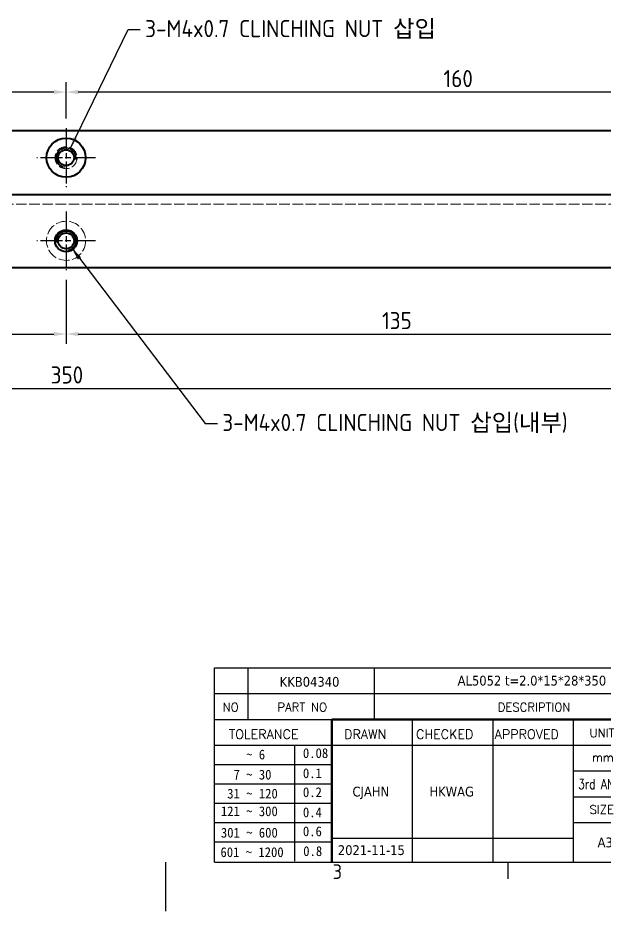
# Model space of a CAD drawing. Header units: millimetres. Extents: x 0 to 420, y 0 to 297.
# Drawn here: x 179.8 to 299.9, y 0 to 182.6 of the extents above; entities that cross this region are included whole.
import ezdxf
from ezdxf.enums import TextEntityAlignment as Align

# ---------------------------------------------------------------- set-up
doc = ezdxf.new("R2010")
doc.units = ezdxf.units.MM
doc.linetypes.add('CHAIN', pattern=[0.35429999999999995, 0.2362, -0.0295, 0.0591, -0.0295])
doc.linetypes.add('DASHED', pattern=[0.2067, 0.1654, -0.0413])
doc.layers.get('0').update_dxf_attribs({"color": 3, "lineweight": 25})
for name, color, linetype, lineweight in [('가려진 것(ISO)', 2, 'DASHED', 18), ('가시적인 것(ISO)', 3, 'Continuous', 40), ('가시적인 좁은 것(ISO)', 3, 'Continuous', 35), ('경계(ISO)', 7, 'Continuous', 25), ('기호(ISO)', 5, 'Continuous', 25), ('제목(ISO)', 5, 'Continuous', 50), ('중심 표식(ISO)', 1, 'Continuous', 25), ('치수(ISO)', 2, 'Continuous', 25), ('해치(ISO)', 7, 'Continuous', 18)]:
    doc.layers.add(name, color=color, linetype=linetype, lineweight=lineweight)
doc.styles.add('HAN_291', font='')
doc.styles.add('HAN_370', font='', dxfattribs={"width": 2})
doc.styles.add('RC_284', font='ROMANC.shx')
doc.styles.add('RC_287', font='ROMANC.shx')
doc.styles.add('RC_292', font='ROMANC.shx')
doc.styles.add('ROMANT_294', font='romant.shx')
doc.styles.add('문자 텍스트_PSTEK_POSCO', font='isocp.shx')
doc.styles.add('치수 텍스트_PSTEK_POSCO', font='isocp.shx')
doc.styles.add('텍스트 스타일198', font='tahoma.ttf')
doc.styles.add('텍스트 스타일333', font='ROMANC.shx', dxfattribs={"width": 0.800000011920929})
doc.styles.get('HAN_291').set_extended_font_data('GulimChe')
doc.styles.get('HAN_370').set_extended_font_data('GulimChe')
doc.dimstyles.new('치수_PSTEK_POSCO', dxfattribs={"dimtxt": 3.5, "dimasz": 2.5, "dimexe": 2, "dimexo": 2.5, "dimgap": 1, "dimtad": 1, "dimrnd": 1e-08, "dimdsep": 46, "dimtxsty": '치수 텍스트_PSTEK_POSCO', "dimcen": 0.09, "dimdle": 10, "dimclrd": 7, "dimclre": 7, "dimclrt": 2, "dimadec": 1, "dimazin": 2, "dimtfac": 1, "dimtmove": 0, "dimatfit": 3, "dimfxl": 0, "dimtolj": 1, "dimlwd": -1, "dimlwe": -1, "dimarcsym": 0})
doc.dimstyles.new('치수_PSTEK_POSCO$7', dxfattribs={"dimtxt": 3.5, "dimasz": 2.5, "dimexe": 2, "dimexo": 2.5, "dimgap": 1, "dimtad": 1, "dimrnd": 1e-08, "dimdsep": 46, "dimtxsty": '치수 텍스트_PSTEK_POSCO', "dimcen": 0.09, "dimdle": 10, "dimclrd": 7, "dimclre": 7, "dimclrt": 2, "dimadec": 1, "dimazin": 2, "dimtfac": 1, "dimtmove": 0, "dimatfit": 3, "dimfxl": 0, "dimtolj": 1, "dimlwd": -1, "dimlwe": -1, "dimarcsym": 0})

# ---------------------------------------------------------------- blocks, each defined once
blk = doc.blocks.new('경계 Default Border')
at = {"layer": '경계(ISO)'}
blk.add_line((280, 10), (280, 6.599999666213989), dxfattribs=at)
at = {"layer": '경계(ISO)', "flags": 128}
blk.add_lwpolyline([(210, 0), (210, 10)], dxfattribs=at)
at = {"layer": '경계(ISO)', "color": 2, "insert": (244.1685395229535, 6.57139439638704), "char_height": 3.00000011920929, "attachment_point": 7, "style": '문자 텍스트_PSTEK_POSCO'}
blk.add_mtext('3', dxfattribs=at)
blk = doc.blocks.new('제목 블록 PSTEK')
for color, points in [(252, [(317.2195697678507, 17.0593801673321), (322.0326348870767, 21.62682475217465), (322.2781991042243, 21.94392121864296), (317.0471853425802, 16.97985676345368), (318.7512090904202, 16.1899260703855), (316.0018030350395, 12.71868385740789), (316.3356552234328, 13.00206718743325), (318.9235935156908, 16.2694494742633)]), (5, [(321.6183518841322, 17.4193704504104), (319.5281351041078, 18.24969419629727), (322.4505835294948, 22.02344462252142), (317.2195697678507, 17.0593801673321), (318.9235935156908, 16.2694494742633), (316.1741874603099, 12.79820726128571)]), (1, [(324.4839107253602, 19.60711530335299), (325.2419748254881, 19.60711530335299), (325.2419748254881, 20.25857663940324), (321.2266040451076, 20.25857663940324), (321.2266040451076, 19.60711530335299), (321.9846681452406, 19.60711530335299), (321.9846681452406, 15.3430047401139), (324.4839107253602, 15.3430047401139)]), (252, [(324.6615819988275, 19.45905590879572), (325.4196460989604, 19.45905590879572), (325.4196460989604, 20.11051724484596), (325.2419748254881, 20.11051724484596), (325.2419748254881, 19.60711530335299), (324.4839107253602, 19.60711530335299), (324.4839107253602, 15.3430047401139), (322.1623394187076, 15.3430047401139), (322.1623394187076, 15.19494534555726), (324.6615819988275, 15.19494534555726)]), (1, [(329.2277337269622, 20.25857663940324), (325.65654113025, 20.25857663940324), (325.65654113025, 15.3430047401139), (329.3580259941756, 15.3430047401139), (329.3580259941756, 15.9944660761648), (328.1137701654877, 15.9944660761648), (328.1137701654877, 17.56360607323003), (329.2277337269622, 17.56360607323003), (329.2277337269622, 18.25543873810179), (328.1137701654877, 18.25543873810179), (328.1137701654877, 19.60711530335299), (329.2277337269622, 19.60711530335299)]), (252, [(328.2914414389548, 19.45905590879572), (329.4054050004294, 19.45905590879572), (329.4054050004294, 20.11051724484596), (329.2277337269622, 20.11051724484596), (329.2277337269622, 19.60711530335299), (328.1137701654877, 19.60711530335299), (328.1137701654877, 18.25543873810179), (328.2914414389548, 18.25543873810179)]), (1, [(332.3312149849806, 20.25857663940324), (329.8592894925411, 20.25857663940324), (329.8592894925411, 15.3430047401139), (332.3312149849806, 15.3430047401139), (332.3312149849806, 17.4318630164523), (333.0701931098801, 15.3430047401139), (335.4855464857051, 15.3430047401139), (334.2514536401189, 19.30614745124769), (335.4379594596742, 20.25857663940324), (334.3071782107978, 20.25857663940324), (332.3312149849806, 18.99741471888304)]), (252, [(332.5088862584528, 20.1105172448466), (332.3312149849806, 20.1105172448466), (332.3312149849806, 18.99741471888368), (332.5088862584528, 19.11081371413894)]), (252, [(335.6156307331414, 20.11051724484596), (335.2535118015555, 20.11051724484596), (334.2514536401189, 19.30614745124769), (335.4855464857051, 15.3430047401139), (333.1954852176545, 15.3430047401139), (333.2478643833523, 15.19494534555726), (335.6632177591723, 15.19494534555726), (334.4291249135862, 19.15808805669106)]), (252, [(321.9846681452406, 19.60711530335299), (321.4042753185749, 19.60711530335299), (321.4042753185749, 19.45905590879572), (321.9846681452406, 19.45905590879572)]), (252, [(328.2914414389548, 17.41554667867274), (329.4054050004294, 17.41554667867274), (329.4054050004294, 18.10737934354514), (329.2277337269622, 18.10737934354514), (329.2277337269622, 17.56360607323003), (328.1137701654877, 17.56360607323003), (328.1137701654877, 15.9944660761648), (328.2914414389548, 15.9944660761648)]), (252, [(332.5088862584528, 16.92964231796647), (332.3312149849806, 17.43186301645164), (332.3312149849806, 15.3430047401139), (330.0369607660135, 15.3430047401139), (330.0369607660135, 15.19494534555726), (332.5088862584528, 15.19494534555726)]), (252, [(329.5356972676428, 15.8464066816075), (329.3580259941756, 15.8464066816075), (329.3580259941756, 15.3430047401139), (325.8342124037171, 15.3430047401139), (325.8342124037171, 15.19494534555726), (329.5356972676428, 15.19494534555726)])]:
    blk.add_hatch(color=color).paths.add_polyline_path(points)
h = blk.add_hatch(color=1)
edge = h.paths.add_edge_path(flags=0)
edge.add_line((314.2242174273352, 19.60711530335299), (314.2242174273352, 17.00126995915134))
edge.add_line((314.2242174273352, 17.00126995915134), (314.3485873187598, 17.00126995915134))
edge.add_arc((314.3485873187598, 17.6527312952023), 0.6514613360509371, 270, 360)
edge.add_line((315.0000486548106, 17.6527312952023), (315.0000486548106, 18.95565396730211))
edge.add_arc((314.3485873187598, 18.95565396730212), 0.6514613360508712, 0, 90)
edge.add_line((314.3485873187598, 19.60711530335299), (314.2242174273352, 19.60711530335299))
edge = h.paths.add_edge_path()
edge.add_arc((314.9847713324306, 18.28938669179658), 1.969189947606664, 269.9999999999959, 450)
edge.add_line((314.9847713324306, 20.25857663940318), (311.7664314776902, 20.25857663940324))
edge.add_line((311.7664314776902, 20.25857663940324), (311.7664314776902, 15.3430047401139))
edge.add_line((311.7664314776902, 15.3430047401139), (314.2242174273352, 15.3430047401139))
edge.add_line((314.2242174273352, 15.3430047401139), (314.2242174273352, 16.32019674418991))
edge.add_line((314.2242174273352, 16.32019674418991), (314.9847713324307, 16.32019674418991))
h = blk.add_hatch(color=252)
edge = h.paths.add_edge_path()
edge.add_arc((314.9847713324309, 18.28938669179657), 1.969189947606666, 270, 406.8278729790604)
edge.add_arc((315.1624426058984, 18.1413272972396), 1.969189947606962, -90, 53.560984836317004, ccw=False)
edge.add_line((315.1624426058984, 16.17213734963263), (314.4018887008024, 16.17213734963263))
edge.add_line((314.4018887008024, 16.17213734963263), (314.4018887008024, 15.19494534555726))
edge.add_line((314.4018887008024, 15.19494534555726), (311.9441027511573, 15.19494534555726))
edge.add_line((311.9441027511573, 15.19494534555726), (311.9441027511573, 15.3430047401139))
edge.add_line((311.9441027511573, 15.3430047401139), (314.2242174273352, 15.3430047401139))
edge.add_line((314.2242174273352, 15.3430047401139), (314.2242174273352, 16.32019674418991))
edge.add_line((314.2242174273352, 16.32019674418991), (314.9847713324309, 16.32019674418991))
h = blk.add_hatch(color=252)
edge = h.paths.add_edge_path()
edge.add_line((314.4018887008024, 19.45905590879572), (314.5262585922315, 19.45905590879572))
edge.add_arc((314.5262585922314, 18.80759457274939), 0.6514613360463194, 60.4189348879147, 90.00000000000318, ccw=False)
edge.add_arc((314.3485873187602, 18.95565396730057), 0.6514613360524251, 39.96992292766206, 90.00000000009999)
edge.add_line((314.3485873187591, 19.60711530335307), (314.2242174273352, 19.60711530335298))
edge.add_line((314.2242174273352, 19.60711530335299), (314.2242174273352, 17.00126995915134))
edge.add_line((314.2242174273352, 17.00126995915134), (314.3485873187591, 17.00126995915134))
edge.add_arc((314.3485873187568, 17.652731295233), 0.6514613360816299, 270.0000000002, 274.6930825552478)
edge.add_line((314.4018887008024, 17.0034541317032), (314.4018887008024, 19.45905590879572))
at = {"layer": '해치(ISO)'}
h = blk.add_hatch(color=140, dxfattribs=at)
edge = h.paths.add_edge_path()
edge.add_ellipse((330.3660919371412, 20.15576403068321), major_axis=(9.100907360794343, 0), ratio=0.4069904968023172, start_angle=301.3098473703837, end_angle=507.7436900681698)
edge.add_ellipse((331.5340919371412, 20.4634168429492), major_axis=(-9.82350664112931, 0), ratio=0.3942600559756514, start_angle=111.51207141178469, end_angle=334.47025347086895, ccw=False)
edge.add_line((335.1363447531188, 16.8601935978785), (335.0955236905705, 16.99119398620872))
at = {"color": 180}
for p, q in [((182.475792979055, 11.79100474011392), (182.4757929790549, 51.56524660363496)), ((182.4757929790549, 51.56524660363496), (372.4757929537551, 51.56524660363496)), ((189.2651435055721, 51.56524660363496), (189.2651435055722, 41.00524660363494)), ((215.2152739891528, 41.00524660363494), (215.2152739891528, 51.56524660363496)), ((280.8758854511282, 51.56524660363496), (280.8758854511282, 41.00524660363494)), ((310.0881549537552, 51.56524660363496), (310.0881549537553, 41.00524660363494)), ((316.9044520275131, 51.56524660363496), (316.9044520275127, 41.00524660363494)), ((338.4566026226726, 51.56524660363496), (338.4566026226727, 41.00524660363494)), ((372.4757929537551, 51.56524660363496), (372.4757929537551, 11.79100474011389)), ((182.475792979055, 46.2852466036349), (372.4757929537551, 46.28524660363492)), ((182.475792979055, 41.00524660363493), (206.451475290024, 41.00524660363493)), ((222.9401812389276, 11.79100474011392), (222.9401812389276, 41.00524660363494)), ((239.4288871878316, 11.79100474011392), (239.4288871878316, 41.00524660363494)), ((255.9175931367356, 11.79100474011392), (255.9175931367356, 41.00524660363494)), ((268.6918866058747, 41.00524660363494), (268.6918866058747, 30.44524660363498)), ((280.8758854511282, 41.00524660363494), (280.8758854511282, 25.16524660363502)), ((310.088154953755, 41.00524660363494), (310.088154953755, 11.79100474011392)), ((182.475792979055, 35.72524660363497), (206.451475290024, 35.72524660363497)), ((198.8621818849491, 12.02524660363491), (198.8621818849491, 35.72524660363497)), ((206.451475290024, 35.72524660363497), (372.4757929537551, 35.72524660363497)), ((182.475792979055, 31.77524660363492), (206.451475290024, 31.77524660363492)), ((255.917593136736, 30.44524660363498), (372.4757929537552, 30.44524660363501)), ((182.475792979055, 27.82524660363487), (206.451475290024, 27.82524660363487)), ((182.475792979055, 23.87524660363505), (206.451475290024, 23.87524660363505)), ((255.9175931367359, 25.16524660363502), (372.4757929537552, 25.165246603635)), ((268.6918866058744, 25.16524660363502), (268.6918866058744, 11.79100474011392)), ((182.475792979055, 19.92524660363478), (206.451475290024, 19.92524660363478)), ((255.9175931367359, 19.88524660363481), (310.0881549537553, 19.88524660363481)), ((206.451475290024, 16.74100474011396), (255.9175931367359, 16.74100474011396)), ((182.475792979055, 15.97524660363496), (206.451475290024, 15.97524660363496)), ((182.475792979055, 11.79100474011392), (372.4757929537551, 11.79100474011389))]:
    blk.add_line(p, q, dxfattribs=at)
at = {"color": 7, "lineweight": 50}
for p, q in [((206.4514752900237, 11.79100474011392), (206.4514752900237, 41.00524660363494)), ((206.451475290024, 41.00524660363494), (372.4757929537551, 41.00524660363496))]:
    blk.add_line(p, q, dxfattribs=at)
at = {"color": 7}
for p, q in [((322.2781991042243, 21.94392121864296), (317.0471853425802, 16.97985676345368)), ((322.4505835294948, 22.02344462252142), (317.2195697678507, 17.0593801673321)), ((319.5281351041078, 18.24969419629727), (322.4505835294948, 22.02344462252142)), ((322.0326348870767, 21.62682475217465), (322.2781991042243, 21.94392121864296)), ((311.7664314776902, 20.25900474011391), (311.7664314776902, 15.34300474011391)), ((314.9847713324309, 20.25857663940324), (311.7664314776902, 20.25857663940324)), ((314.9847713324309, 20.25857663940324), (311.7664314776902, 20.25857663940324)), ((311.7664314776902, 20.25857663940324), (311.7664314776902, 15.3430047401139)), ((317.2195697678507, 17.0593801673321), (322.0326348870767, 21.62682475217465)), ((325.2419748254881, 20.25857663940324), (321.2266040451076, 20.25857663940324)), ((321.2266040451076, 20.25857663940324), (321.2266040451076, 19.60711530335299)), ((325.2419748254881, 20.25857663940324), (321.2266040451076, 20.25857663940324)), ((321.2266040451076, 20.25857663940324), (321.2266040451076, 19.60711530335299)), ((325.2419748254881, 19.60711530335299), (325.2419748254881, 20.25857663940324)), ((325.2419748254881, 19.60711530335299), (325.2419748254881, 20.25857663940324)), ((325.4196460989604, 20.11051724484596), (325.2419748254881, 20.11051724484596)), ((325.2419748254881, 20.11051724484596), (325.2419748254881, 19.60711530335299)), ((325.4196460989604, 19.45905590879572), (325.4196460989604, 20.11051724484596)), ((329.2277337269622, 20.25857663940324), (325.65654113025, 20.25857663940324)), ((325.65654113025, 20.25857663940324), (325.65654113025, 15.3430047401139)), ((325.65654113025, 20.25857663940324), (325.65654113025, 15.3430047401139)), ((329.2277337269622, 20.25857663940324), (325.65654113025, 20.25857663940324)), ((329.2277337269622, 19.60711530335299), (329.2277337269622, 20.25857663940324)), ((329.2277337269622, 19.60711530335299), (329.2277337269622, 20.25857663940324)), ((329.4054050004294, 20.11051724484596), (329.2277337269622, 20.11051724484596)), ((329.2277337269622, 20.11051724484596), (329.2277337269622, 19.60711530335299)), ((329.4054050004294, 19.45905590879572), (329.4054050004294, 20.11051724484596)), ((332.3312149849806, 20.25857663940324), (329.8592894925411, 20.25857663940324)), ((329.8592894925411, 20.25857663940324), (329.8592894925411, 15.3430047401139)), ((329.8592894925411, 20.25857663940324), (329.8592894925411, 15.3430047401139)), ((332.3312149849806, 20.25857663940324), (329.8592894925411, 20.25857663940324)), ((334.3071782107978, 20.25857663940324), (332.3312149849806, 18.99741471888304)), ((332.3312149849806, 18.99741471888304), (332.3312149849806, 20.25857663940324)), ((334.3071782107978, 20.25857663940324), (332.3312149849806, 18.99741471888304)), ((332.3312149849806, 18.99741471888304), (332.3312149849806, 20.25857663940324)), ((332.5088862584528, 20.1105172448466), (332.3312149849806, 20.1105172448466)), ((332.3312149849806, 20.1105172448466), (332.3312149849806, 18.99741471888368)), ((332.5088862584528, 19.11081371413894), (332.5088862584528, 20.1105172448466)), ((334.2514536401189, 19.30614745124769), (335.4379594596742, 20.25857663940324)), ((334.2514536401189, 19.30614745124769), (335.4379594596742, 20.25857663940324)), ((335.2535118015555, 20.11051724484596), (334.2514536401189, 19.30614745124769)), ((335.4379594596742, 20.25857663940324), (334.3071782107978, 20.25857663940324)), ((335.4379594596742, 20.25857663940324), (334.3071782107978, 20.25857663940324)), ((334.4291249135862, 19.15808805669104), (335.6156307331414, 20.11051724484596)), ((335.6156307331414, 20.11051724484596), (335.2535118015555, 20.11051724484596)), ((314.2242174273352, 17.00126995915134), (314.2242174273352, 19.60711530335299)), ((314.2242174273352, 19.60711530335299), (314.3485873187591, 19.60711530335299)), ((314.3485873187591, 19.60711530335299), (314.2242174273352, 19.60711530335299)), ((314.2242174273352, 19.60711530335299), (314.2242174273352, 17.00126995915134)), ((314.2242174273352, 17.00126995915134), (314.2242174273352, 19.60711530335299)), ((314.2242174273352, 19.60711530335299), (314.3485873187591, 19.60711530335299)), ((314.4018887008024, 19.45905590879572), (314.5262585922314, 19.45905590879572)), ((314.4018887008024, 17.0034541317032), (314.4018887008024, 19.45905590879572)), ((315.0000486548106, 18.95565396730275), (315.0000486548106, 17.65273129520161)), ((315.0000486548106, 18.95565396730275), (315.0000486548106, 17.65273129520161)), ((321.2266040451076, 19.60711530335299), (321.9846681452406, 19.60711530335299)), ((321.2266040451076, 19.60711530335299), (321.9846681452406, 19.60711530335299)), ((321.4042753185749, 19.60711530335299), (321.4042753185749, 19.45905590879572)), ((321.9846681452406, 19.60711530335299), (321.4042753185749, 19.60711530335299)), ((321.4042753185749, 19.45905590879572), (321.9846681452406, 19.45905590879572)), ((321.9846681452406, 19.60711530335299), (321.9846681452406, 15.3430047401139)), ((321.9846681452406, 19.45905590879572), (321.9846681452406, 19.60711530335299)), ((321.9846681452406, 19.60711530335299), (321.9846681452406, 15.3430047401139)), ((324.4839107253602, 19.60711530335299), (325.2419748254881, 19.60711530335299)), ((324.4839107253602, 15.3430047401139), (324.4839107253602, 19.60711530335299)), ((325.2419748254881, 19.60711530335299), (324.4839107253602, 19.60711530335299)), ((324.4839107253602, 19.60711530335299), (324.4839107253602, 15.3430047401139)), ((324.4839107253602, 19.60711530335299), (325.2419748254881, 19.60711530335299)), ((324.4839107253602, 15.3430047401139), (324.4839107253602, 19.60711530335299)), ((324.6615819988275, 19.45905590879572), (325.4196460989604, 19.45905590879572)), ((324.6615819988275, 15.19494534555726), (324.6615819988275, 19.45905590879572)), ((328.1137701654877, 18.25543873810179), (328.1137701654877, 19.60711530335299)), ((328.1137701654877, 19.60711530335299), (329.2277337269622, 19.60711530335299)), ((329.2277337269622, 19.60711530335299), (328.1137701654877, 19.60711530335299)), ((328.1137701654877, 19.60711530335299), (328.1137701654877, 18.25543873810179)), ((328.1137701654877, 18.25543873810179), (328.1137701654877, 19.60711530335299)), ((328.1137701654877, 19.60711530335299), (329.2277337269622, 19.60711530335299)), ((328.2914414389548, 18.25543873810179), (328.2914414389548, 19.45905590879572)), ((328.2914414389548, 19.45905590879572), (329.4054050004294, 19.45905590879572)), ((332.3312149849806, 18.99741471888368), (332.5088862584528, 19.11081371413894)), ((335.4855464857051, 15.3430047401139), (334.2514536401189, 19.30614745124769)), ((334.2514536401189, 19.30614745124769), (335.4855464857051, 15.3430047401139)), ((335.4855464857051, 15.3430047401139), (334.2514536401189, 19.30614745124769)), ((335.6632177591723, 15.19494534555726), (334.4291249135862, 19.15808805669104)), ((314.3485873187591, 17.00126995915134), (314.2242174273352, 17.00126995915134)), ((314.2242174273352, 17.00126995915134), (314.3485873187591, 17.00126995915134)), ((314.3485873187591, 17.00126995915134), (314.2242174273352, 17.00126995915134)), ((316.1741874603099, 12.79820726128571), (321.6183518841322, 17.4193704504104)), ((317.0471853425802, 16.97985676345368), (318.7512090904202, 16.1899260703855)), ((318.9235935156908, 16.2694494742633), (317.2195697678507, 17.0593801673321)), ((317.2195697678507, 17.0593801673321), (318.9235935156908, 16.2694494742633)), ((321.6183518841322, 17.4193704504104), (319.5281351041078, 18.24969419629727)), ((329.2277337269622, 18.25543873810179), (328.1137701654877, 18.25543873810179)), ((328.1137701654877, 18.25543873810179), (328.2914414389548, 18.25543873810179)), ((329.2277337269622, 18.25543873810179), (328.1137701654877, 18.25543873810179)), ((328.1137701654877, 17.56360607323003), (329.2277337269622, 17.56360607323003)), ((328.1137701654877, 15.9944660761648), (328.1137701654877, 17.56360607323003)), ((329.2277337269622, 17.56360607323003), (328.1137701654877, 17.56360607323003)), ((328.1137701654877, 17.56360607323003), (328.1137701654877, 15.9944660761648)), ((328.1137701654877, 17.56360607323003), (329.2277337269622, 17.56360607323003)), ((328.1137701654877, 15.9944660761648), (328.1137701654877, 17.56360607323003)), ((328.2914414389548, 15.9944660761648), (328.2914414389548, 17.41554667867274)), ((328.2914414389548, 17.41554667867274), (329.4054050004294, 17.41554667867274)), ((329.2277337269622, 17.56360607323003), (329.2277337269622, 18.25543873810179)), ((329.2277337269622, 17.56360607323003), (329.2277337269622, 18.25543873810179)), ((329.4054050004294, 18.10737934354514), (329.2277337269622, 18.10737934354514)), ((329.2277337269622, 18.10737934354514), (329.2277337269622, 17.56360607323003)), ((329.4054050004294, 17.41554667867274), (329.4054050004294, 18.10737934354514)), ((332.3312149849806, 17.4318630164523), (333.0701931098801, 15.3430047401139)), ((332.3312149849806, 15.3430047401139), (332.3312149849806, 17.4318630164523)), ((332.5088862584528, 16.92964231796647), (332.3312149849806, 17.43186301645164)), ((332.3312149849806, 17.43186301645164), (332.3312149849806, 15.3430047401139)), ((332.3312149849806, 17.4318630164523), (333.0701931098801, 15.3430047401139)), ((332.3312149849806, 15.3430047401139), (332.3312149849806, 17.4318630164523)), ((332.5088862584528, 15.19494534555726), (332.5088862584528, 16.92964231796647)), ((345.0447381189468, 17.50375595811051), (344.9867755289346, 17.689895936919)), ((311.7664314776902, 15.3430047401139), (314.2242174273352, 15.3430047401139)), ((311.7664314776902, 15.3430047401139), (314.2242174273352, 15.3430047401139)), ((314.2242174273352, 15.3430047401139), (311.9441027511573, 15.3430047401139)), ((311.9441027511573, 15.3430047401139), (311.9441027511573, 15.19494534555726)), ((311.9441027511573, 15.19494534555726), (314.4018887008024, 15.19494534555726)), ((314.2242174273352, 16.32019674418991), (314.9847713324309, 16.32019674418991)), ((314.2242174273352, 15.3430047401139), (314.2242174273352, 16.32019674418991)), ((314.9847713324309, 16.32019674418991), (314.2242174273352, 16.32019674418991)), ((314.2242174273352, 16.32019674418991), (314.2242174273352, 15.3430047401139)), ((314.2242174273352, 16.32019674418991), (314.9847713324309, 16.32019674418991)), ((314.2242174273352, 15.3430047401139), (314.2242174273352, 16.32019674418991)), ((314.4018887008024, 16.17213734963263), (315.162442605898, 16.17213734963263)), ((314.4018887008024, 15.19494534555726), (314.4018887008024, 16.17213734963263)), ((318.7512090904202, 16.1899260703855), (316.0018030350395, 12.71868385740789)), ((318.9235935156908, 16.2694494742633), (316.1741874603099, 12.79820726128571)), ((316.3356552234328, 13.00206718743325), (318.9235935156908, 16.2694494742633)), ((321.9846681452406, 15.3430047401139), (324.4839107253602, 15.3430047401139)), ((321.9846681452406, 15.3430047401139), (324.4839107253602, 15.3430047401139)), ((324.4839107253602, 15.3430047401139), (322.1623394187076, 15.3430047401139)), ((322.1623394187076, 15.3430047401139), (322.1623394187076, 15.19494534555726)), ((322.1623394187076, 15.19494534555726), (324.6615819988275, 15.19494534555726)), ((325.65654113025, 15.3430047401139), (329.3580259941756, 15.3430047401139)), ((325.65654113025, 15.3430047401139), (329.3580259941756, 15.3430047401139)), ((329.3580259941756, 15.3430047401139), (325.8342124037171, 15.3430047401139)), ((325.8342124037171, 15.3430047401139), (325.8342124037171, 15.19494534555726)), ((325.8342124037171, 15.19494534555726), (329.5356972676428, 15.19494534555726)), ((329.3580259941756, 15.9944660761648), (328.1137701654877, 15.9944660761648)), ((328.1137701654877, 15.9944660761648), (328.2914414389548, 15.9944660761648)), ((329.3580259941756, 15.9944660761648), (328.1137701654877, 15.9944660761648)), ((329.3580259941756, 15.3430047401139), (329.3580259941756, 15.9944660761648)), ((329.3580259941756, 15.3430047401139), (329.3580259941756, 15.9944660761648)), ((329.5356972676428, 15.8464066816075), (329.3580259941756, 15.8464066816075)), ((329.3580259941756, 15.8464066816075), (329.3580259941756, 15.3430047401139)), ((329.5356972676428, 15.19494534555726), (329.5356972676428, 15.8464066816075)), ((329.8592894925411, 15.3430047401139), (332.3312149849806, 15.3430047401139)), ((329.8592894925411, 15.3430047401139), (332.3312149849806, 15.3430047401139)), ((332.3312149849806, 15.3430047401139), (330.0369607660135, 15.3430047401139)), ((330.0369607660135, 15.3430047401139), (330.0369607660135, 15.19494534555726)), ((330.0369607660135, 15.19494534555726), (332.5088862584528, 15.19494534555726)), ((333.0701931098801, 15.3430047401139), (335.4855464857051, 15.3430047401139)), ((333.0701931098801, 15.3430047401139), (335.4855464857051, 15.3430047401139)), ((335.4855464857051, 15.3430047401139), (333.1954852176545, 15.3430047401139)), ((333.1954852176545, 15.3430047401139), (333.2478643833523, 15.19494534555726)), ((333.2478643833523, 15.19494534555726), (335.6632177591723, 15.19494534555726)), ((316.0018030350395, 12.71868385740789), (316.3356552234328, 13.00206718743325))]:
    blk.add_line(p, q, dxfattribs=at)
at = {"color": 5}
for p, q in [((322.4505835294948, 22.02344462252142), (317.2195697678507, 17.0593801673321)), ((319.5281351041078, 18.24969419629727), (322.4505835294948, 22.02344462252142)), ((316.1741874603099, 12.79820726128571), (321.6183518841322, 17.4193704504104)), ((317.2195697678507, 17.0593801673321), (318.9235935156908, 16.2694494742633)), ((321.6183518841322, 17.4193704504104), (319.5281351041078, 18.24969419629727)), ((318.9235935156908, 16.2694494742633), (316.1741874603099, 12.79820726128571))]:
    blk.add_line(p, q, dxfattribs=at)
at = {"color": 1}
for p, q in [((314.9847713324309, 20.25857663940324), (311.7664314776902, 20.25857663940324)), ((311.7664314776902, 20.25857663940324), (311.7664314776902, 15.3430047401139)), ((325.2419748254881, 20.25857663940324), (321.2266040451076, 20.25857663940324)), ((321.2266040451076, 20.25857663940324), (321.2266040451076, 19.60711530335299)), ((325.2419748254881, 19.60711530335299), (325.2419748254881, 20.25857663940324)), ((329.2277337269622, 20.25857663940324), (325.65654113025, 20.25857663940324)), ((325.65654113025, 20.25857663940324), (325.65654113025, 15.3430047401139)), ((329.2277337269622, 19.60711530335299), (329.2277337269622, 20.25857663940324)), ((332.3312149849806, 20.25857663940324), (329.8592894925411, 20.25857663940324)), ((329.8592894925411, 20.25857663940324), (329.8592894925411, 15.3430047401139)), ((334.3071782107978, 20.25857663940324), (332.3312149849806, 18.99741471888304)), ((332.3312149849806, 18.99741471888304), (332.3312149849806, 20.25857663940324)), ((334.2514536401189, 19.30614745124769), (335.4379594596742, 20.25857663940324)), ((335.4379594596742, 20.25857663940324), (334.3071782107978, 20.25857663940324)), ((314.2242174273352, 17.00126995915134), (314.2242174273352, 19.60711530335299)), ((314.2242174273352, 19.60711530335299), (314.3485873187591, 19.60711530335299)), ((315.0000486548106, 18.95565396730275), (315.0000486548106, 17.65273129520161)), ((321.2266040451076, 19.60711530335299), (321.9846681452406, 19.60711530335299)), ((321.9846681452406, 19.60711530335299), (321.9846681452406, 15.3430047401139)), ((324.4839107253602, 19.60711530335299), (325.2419748254881, 19.60711530335299)), ((324.4839107253602, 15.3430047401139), (324.4839107253602, 19.60711530335299)), ((328.1137701654877, 18.25543873810179), (328.1137701654877, 19.60711530335299)), ((328.1137701654877, 19.60711530335299), (329.2277337269622, 19.60711530335299)), ((335.4855464857051, 15.3430047401139), (334.2514536401189, 19.30614745124769)), ((314.3485873187591, 17.00126995915134), (314.2242174273352, 17.00126995915134)), ((329.2277337269622, 18.25543873810179), (328.1137701654877, 18.25543873810179)), ((328.1137701654877, 17.56360607323003), (329.2277337269622, 17.56360607323003)), ((328.1137701654877, 15.9944660761648), (328.1137701654877, 17.56360607323003)), ((329.2277337269622, 17.56360607323003), (329.2277337269622, 18.25543873810179)), ((332.3312149849806, 17.4318630164523), (333.0701931098801, 15.3430047401139)), ((332.3312149849806, 15.3430047401139), (332.3312149849806, 17.4318630164523)), ((311.7664314776902, 15.3430047401139), (314.2242174273352, 15.3430047401139)), ((314.2242174273352, 16.32019674418991), (314.9847713324309, 16.32019674418991)), ((314.2242174273352, 15.3430047401139), (314.2242174273352, 16.32019674418991)), ((321.9846681452406, 15.3430047401139), (324.4839107253602, 15.3430047401139)), ((325.65654113025, 15.3430047401139), (329.3580259941756, 15.3430047401139)), ((329.3580259941756, 15.9944660761648), (328.1137701654877, 15.9944660761648)), ((329.3580259941756, 15.3430047401139), (329.3580259941756, 15.9944660761648)), ((329.8592894925411, 15.3430047401139), (332.3312149849806, 15.3430047401139)), ((333.0701931098801, 15.3430047401139), (335.4855464857051, 15.3430047401139))]:
    blk.add_line(p, q, dxfattribs=at)
at = {"color": 7}
for centre, radius, start, end in [((314.9847713324309, 18.28938669179658), 1.969189947606665, 270, 90), ((314.9847713324309, 18.28938669179658), 1.969189947606665, 270, 90), ((314.3485873187598, 18.95565396730211), 0.6514613360508712, 0, 90), ((314.3485873187602, 18.95565396730057), 0.6514613360524251, 39.96992292766117, 90), ((314.3485873187598, 18.95565396730212), 0.6514613360508712, 0, 90), ((314.5262585922314, 18.80759457274939), 0.6514613360463193, 60.41893488791137, 90), ((314.9847713324307, 18.2893866917965), 1.969189947606594, 270, 46.82787297909833), ((315.1624426058984, 18.1413272972396), 1.969189947606961, 270, 53.56098483636067), ((314.3485873187597, 17.65273129520228), 0.6514613360509381, 270, 0), ((314.3485873187598, 17.6527312952023), 0.6514613360509381, 270, 0), ((314.3485873187568, 17.652731295233), 0.6514613360816299, 270, 274.6930825552478)]:
    blk.add_arc(centre, radius, start, end, dxfattribs=at)
at = {"color": 1}
for centre, radius, start, end in [((314.9847713324309, 18.28938669179657), 1.969189947606665, 270, 90), ((314.3485873187598, 18.95565396730211), 0.6514613360508712, 0, 90), ((314.3485873187598, 17.6527312952023), 0.6514613360509381, 270, 0)]:
    blk.add_arc(centre, radius, start, end, dxfattribs=at)
at = {"layer": '제목(ISO)', "lineweight": 18}
blk.add_line((182.475792979055, 35.72500474011393), (182.475792979055, 11.79100474011392), dxfattribs=at)
at = {"layer": '제목(ISO)'}
for p, q in [((322.2781991042243, 21.94392121864296), (317.0471853425802, 16.97985676345368)), ((322.4505835294948, 22.02344462252142), (317.2195697678507, 17.0593801673321)), ((319.5281351041078, 18.24969419629727), (322.4505835294948, 22.02344462252142)), ((322.0326348870767, 21.62682475217465), (322.2781991042243, 21.94392121864296)), ((314.9847713324306, 20.25857663940324), (311.7664314776902, 20.25857663940324)), ((311.7664314776902, 20.25857663940324), (311.7664314776902, 15.3430047401139)), ((317.2195697678507, 17.0593801673321), (322.0326348870767, 21.62682475217465)), ((325.2419748254881, 20.25857663940324), (321.2266040451076, 20.25857663940324)), ((321.2266040451076, 20.25857663940324), (321.2266040451076, 19.60711530335299)), ((325.2419748254881, 19.60711530335299), (325.2419748254881, 20.25857663940324)), ((325.4196460989604, 20.11051724484596), (325.2419748254881, 20.11051724484596)), ((325.2419748254881, 20.11051724484596), (325.2419748254881, 19.60711530335299)), ((325.4196460989604, 19.45905590879572), (325.4196460989604, 20.11051724484596)), ((329.2277337269622, 20.25857663940324), (325.65654113025, 20.25857663940324)), ((325.65654113025, 20.25857663940324), (325.65654113025, 15.3430047401139)), ((329.2277337269622, 19.60711530335299), (329.2277337269622, 20.25857663940324)), ((329.4054050004294, 20.11051724484596), (329.2277337269622, 20.11051724484596)), ((329.2277337269622, 20.11051724484596), (329.2277337269622, 19.60711530335299)), ((329.4054050004294, 19.45905590879572), (329.4054050004294, 20.11051724484596)), ((332.3312149849806, 20.25857663940324), (329.8592894925411, 20.25857663940324)), ((329.8592894925411, 20.25857663940324), (329.8592894925411, 15.3430047401139)), ((334.3071782107978, 20.25857663940324), (332.3312149849806, 18.99741471888304)), ((332.3312149849806, 18.99741471888304), (332.3312149849806, 20.25857663940324)), ((332.5088862584528, 20.1105172448466), (332.3312149849806, 20.1105172448466)), ((332.3312149849806, 20.1105172448466), (332.3312149849806, 18.99741471888368)), ((332.5088862584528, 19.11081371413894), (332.5088862584528, 20.1105172448466)), ((334.2514536401189, 19.30614745124769), (335.4379594596742, 20.25857663940324)), ((335.2535118015555, 20.11051724484596), (334.2514536401189, 19.30614745124769)), ((335.4379594596742, 20.25857663940324), (334.3071782107978, 20.25857663940324)), ((334.4291249135862, 19.15808805669106), (335.6156307331414, 20.11051724484596)), ((335.6156307331414, 20.11051724484596), (335.2535118015555, 20.11051724484596)), ((314.2242174273352, 17.00126995915134), (314.2242174273352, 19.60711530335299)), ((314.2242174273352, 19.60711530335299), (314.3485873187598, 19.60711530335299)), ((314.3485873187591, 19.60711530335299), (314.2242174273352, 19.60711530335299)), ((314.2242174273352, 19.60711530335299), (314.2242174273352, 17.00126995915134)), ((314.4018887008024, 19.45905590879572), (314.5262585922314, 19.45905590879572)), ((314.4018887008024, 17.0034541317032), (314.4018887008024, 19.45905590879572)), ((315.0000486548106, 18.95565396730211), (315.0000486548106, 17.6527312952023)), ((321.2266040451076, 19.60711530335299), (321.9846681452406, 19.60711530335299)), ((321.9846681452406, 19.60711530335299), (321.4042753185749, 19.60711530335299)), ((321.4042753185749, 19.60711530335299), (321.4042753185749, 19.45905590879572)), ((321.4042753185749, 19.45905590879572), (321.9846681452406, 19.45905590879572)), ((321.9846681452406, 19.60711530335299), (321.9846681452406, 15.3430047401139)), ((321.9846681452406, 19.45905590879572), (321.9846681452406, 19.60711530335299)), ((324.4839107253602, 19.60711530335299), (325.2419748254881, 19.60711530335299)), ((324.4839107253602, 15.3430047401139), (324.4839107253602, 19.60711530335299)), ((325.2419748254881, 19.60711530335299), (324.4839107253602, 19.60711530335299)), ((324.4839107253602, 19.60711530335299), (324.4839107253602, 15.3430047401139)), ((324.6615819988275, 19.45905590879572), (325.4196460989604, 19.45905590879572)), ((324.6615819988275, 15.19494534555726), (324.6615819988275, 19.45905590879572)), ((328.1137701654877, 18.25543873810179), (328.1137701654877, 19.60711530335299)), ((328.1137701654877, 19.60711530335299), (329.2277337269622, 19.60711530335299)), ((329.2277337269622, 19.60711530335299), (328.1137701654877, 19.60711530335299)), ((328.1137701654877, 19.60711530335299), (328.1137701654877, 18.25543873810179)), ((328.2914414389548, 19.45905590879572), (329.4054050004294, 19.45905590879572)), ((328.2914414389548, 18.25543873810179), (328.2914414389548, 19.45905590879572)), ((332.3312149849806, 18.99741471888368), (332.5088862584528, 19.11081371413894)), ((335.4855464857051, 15.3430047401139), (334.2514536401189, 19.30614745124769)), ((334.2514536401189, 19.30614745124769), (335.4855464857051, 15.3430047401139)), ((335.6632177591723, 15.19494534555726), (334.4291249135862, 19.15808805669106)), ((314.3485873187598, 17.00126995915134), (314.2242174273352, 17.00126995915134)), ((314.2242174273352, 17.00126995915134), (314.3485873187591, 17.00126995915134)), ((316.1741874603099, 12.79820726128571), (321.6183518841322, 17.4193704504104)), ((317.0471853425802, 16.97985676345368), (318.7512090904202, 16.1899260703855)), ((317.2195697678507, 17.0593801673321), (318.9235935156908, 16.2694494742633)), ((318.9235935156908, 16.2694494742633), (317.2195697678507, 17.0593801673321)), ((321.6183518841322, 17.4193704504104), (319.5281351041078, 18.24969419629727)), ((329.2277337269622, 18.25543873810179), (328.1137701654877, 18.25543873810179)), ((328.1137701654877, 18.25543873810179), (328.2914414389548, 18.25543873810179)), ((328.1137701654877, 15.9944660761648), (328.1137701654877, 17.56360607323003)), ((328.1137701654877, 17.56360607323003), (329.2277337269622, 17.56360607323003)), ((329.2277337269622, 17.56360607323003), (328.1137701654877, 17.56360607323003)), ((328.1137701654877, 17.56360607323003), (328.1137701654877, 15.9944660761648)), ((328.2914414389548, 17.41554667867274), (329.4054050004294, 17.41554667867274)), ((328.2914414389548, 15.9944660761648), (328.2914414389548, 17.41554667867274)), ((329.2277337269622, 17.56360607323003), (329.2277337269622, 18.25543873810179)), ((329.4054050004294, 18.10737934354514), (329.2277337269622, 18.10737934354514)), ((329.2277337269622, 18.10737934354514), (329.2277337269622, 17.56360607323003)), ((329.4054050004294, 17.41554667867274), (329.4054050004294, 18.10737934354514)), ((332.3312149849806, 15.3430047401139), (332.3312149849806, 17.4318630164523)), ((332.3312149849806, 17.4318630164523), (333.0701931098801, 15.3430047401139)), ((332.5088862584528, 16.92964231796647), (332.3312149849806, 17.43186301645164)), ((332.3312149849806, 17.43186301645164), (332.3312149849806, 15.3430047401139)), ((332.5088862584528, 15.19494534555726), (332.5088862584528, 16.92964231796647)), ((311.7664314776902, 15.3430047401139), (314.2242174273352, 15.3430047401139)), ((314.2242174273352, 15.3430047401139), (311.9441027511573, 15.3430047401139)), ((311.9441027511573, 15.3430047401139), (311.9441027511573, 15.19494534555726)), ((311.9441027511573, 15.19494534555726), (314.4018887008024, 15.19494534555726)), ((314.2242174273352, 15.3430047401139), (314.2242174273352, 16.32019674418991)), ((314.2242174273352, 16.32019674418991), (314.9847713324307, 16.32019674418991)), ((314.9847713324309, 16.32019674418991), (314.2242174273352, 16.32019674418991)), ((314.2242174273352, 16.32019674418991), (314.2242174273352, 15.3430047401139)), ((314.4018887008024, 15.19494534555726), (314.4018887008024, 16.17213734963263)), ((314.4018887008024, 16.17213734963263), (315.1624426058984, 16.17213734963263)), ((318.7512090904202, 16.1899260703855), (316.0018030350395, 12.71868385740789)), ((318.9235935156908, 16.2694494742633), (316.1741874603099, 12.79820726128571)), ((316.3356552234328, 13.00206718743325), (318.9235935156908, 16.2694494742633)), ((321.9846681452406, 15.3430047401139), (324.4839107253602, 15.3430047401139)), ((324.4839107253602, 15.3430047401139), (322.1623394187076, 15.3430047401139)), ((322.1623394187076, 15.3430047401139), (322.1623394187076, 15.19494534555726)), ((322.1623394187076, 15.19494534555726), (324.6615819988275, 15.19494534555726)), ((325.65654113025, 15.3430047401139), (329.3580259941756, 15.3430047401139)), ((329.3580259941756, 15.3430047401139), (325.8342124037171, 15.3430047401139)), ((325.8342124037171, 15.3430047401139), (325.8342124037171, 15.19494534555726)), ((325.8342124037171, 15.19494534555726), (329.5356972676428, 15.19494534555726)), ((329.3580259941756, 15.9944660761648), (328.1137701654877, 15.9944660761648)), ((328.1137701654877, 15.9944660761648), (328.2914414389548, 15.9944660761648)), ((329.3580259941756, 15.3430047401139), (329.3580259941756, 15.9944660761648)), ((329.5356972676428, 15.8464066816075), (329.3580259941756, 15.8464066816075)), ((329.3580259941756, 15.8464066816075), (329.3580259941756, 15.3430047401139)), ((329.5356972676428, 15.19494534555726), (329.5356972676428, 15.8464066816075)), ((329.8592894925411, 15.3430047401139), (332.3312149849806, 15.3430047401139)), ((332.3312149849806, 15.3430047401139), (330.0369607660135, 15.3430047401139)), ((330.0369607660135, 15.3430047401139), (330.0369607660135, 15.19494534555726)), ((330.0369607660135, 15.19494534555726), (332.5088862584528, 15.19494534555726)), ((333.0701931098801, 15.3430047401139), (335.4855464857051, 15.3430047401139)), ((335.4855464857051, 15.3430047401139), (333.1954852176545, 15.3430047401139)), ((333.1954852176545, 15.3430047401139), (333.2478643833523, 15.19494534555726)), ((333.2478643833523, 15.19494534555726), (335.6632177591723, 15.19494534555726)), ((316.0018030350395, 12.71868385740789), (316.3356552234328, 13.00206718743325))]:
    blk.add_line(p, q, dxfattribs=at)
at = {"layer": '제목(ISO)', "color": 4}
blk.add_line((335.1363447531188, 16.8601935978785), (335.0955236905705, 16.99119398620872), dxfattribs=at)
at = {"layer": '제목(ISO)'}
for centre, radius, start, end in [((314.9847713324306, 18.28938669179658), 1.969189947606664, 46.82787297909431, 90), ((314.3485873187598, 18.95565396730212), 0.6514613360508712, 0, 90), ((314.3485873187602, 18.95565396730057), 0.6514613360524251, 39.96992292766117, 90), ((314.5262585922314, 18.80759457274939), 0.6514613360463193, 60.41893488791137, 90), ((314.9847713324307, 18.2893866917965), 1.969189947606594, 270, 46.82787297909833), ((314.9847713324309, 18.28938669179657), 1.969189947606666, 270, 46.8278729790603), ((315.1624426058984, 18.1413272972396), 1.969189947606962, 270, 53.56098483631701), ((314.3485873187598, 17.6527312952023), 0.6514613360509371, 270, 0), ((314.3485873187568, 17.652731295233), 0.6514613360816299, 270, 274.6930825552478)]:
    blk.add_arc(centre, radius, start, end, dxfattribs=at)
at = {"layer": '제목(ISO)', "color": 4}
for centre, major_axis, ratio, start_param, end_param in [((331.5340919371412, 20.4634168429492), (9.82350664112931, 0), 0.3942600559756514, 5.087845455444478, 8.97919982663645), ((330.3660919371412, 20.15576403068321), (9.100907360794343, 0), 0.4069904968023172, 5.258848905294775, 8.861799147915196)]:
    blk.add_ellipse(centre, major_axis=major_axis, ratio=ratio, start_param=start_param, end_param=end_param, dxfattribs=at)
at = {"color": 2}
for s, height, style, p in [('NO', 1.742399930953979, 'RC_284', (184.135398793432, 42.62317362549192)), ('PART NO', 1.742399930953979, 'RC_284', (195.3359407378685, 42.62317362549192)), ('DESCRIPTION', 1.742399930953979, 'RC_284', (240.4025565652523, 42.62317362549192)), ("Q'TY", 1.742399930953979, 'RC_284', (310.1440786515383, 42.62317362549192)), ('COLOR/FINISH', 1.742399930953979, 'RC_284', (317.7725341324144, 42.62317362549192)), ('REMARK', 1.742399930953979, 'RC_284', (348.346649953877, 42.62317362549192)), (' TOLERANCE', 1.899999976158142, 'RC_287', (184.0872874387979, 37.00893196870329)), ('DRAWN', 1.899999976158142, 'RC_287', (208.9766620976279, 37.00893196870329)), ('CHECKED', 1.899999976158142, 'RC_287', (223.6856844514997, 37.00893196870329)), ('APPROVED', 1.899999976158142, 'RC_287', (239.7795453577791, 37.00893196870329)), ('UNIT', 1.742399930953979, 'RC_284', (259.1652673287452, 37.34317362549218)), ('SCALE', 1.742399930953979, 'RC_284', (270.2934779252897, 37.34317362549218)), ('MODEL NAME', 2.178000062704086, 'RC_292', (284.096330289083, 37.25462520371384)), ('    ~ 6', 2.000000029802322, 'HAN_291', (183.7721304966814, 32.8176515608431)), ('0.08', 2.000000029802322, 'HAN_291', (200.5467345600617, 33.09873600004101)), ('mm', 1.742399930953979, 'RC_284', (259.6505418159997, 32.3543089683787)), ('PART NAME', 2.178000062704086, 'RC_292', (285.1416959765849, 32.03045329421792)), ('  7 ~ 30', 2.000000029802322, 'HAN_291', (183.7721304966814, 28.70538114822415)), ('0.1', 2.000000029802322, 'HAN_291', (200.5467345600617, 28.98646558742206)), (' DWG NO.', 2.178000062704086, 'RC_292', (284.8124284083233, 26.75045329421772)), (' 31 ~ 120', 2.000000029802322, 'HAN_291', (183.7721304966814, 24.82628181916237)), ('0.2', 2.000000029802322, 'HAN_291', (200.5467345600617, 25.10736625836028)), ('121 ~ 300', 2.000000029802322, 'HAN_291', (183.7721304966814, 21.21401206133254)), ('0.4', 2.000000029802322, 'HAN_291', (200.5467345600617, 20.99509650053045)), ('SIZE', 1.742399930953979, 'RC_284', (259.1652673287452, 21.69497768947366)), ('REFERENCE', 2.178000062704086, 'RC_292', (278.2741065029841, 21.43214925458022)), ('301 ~ 600', 2.000000029802322, 'HAN_291', (183.7721304966814, 16.83491273227077)), ('0.6', 2.000000029802322, 'HAN_291', (200.5467345600617, 17.11599717146868)), ('601 ~ 1200', 2.000000029802322, 'HAN_291', (183.6802025156883, 12.84759660881125)), ('0.8', 2.000000029802322, 'HAN_291', (200.6097246063884, 13.05732192299702))]:
    blk.add_text(s, height=height, dxfattribs=dict(at, style=style)).set_placement(p)
at = {"color": 2, "style": 'RC_284'}
blk.add_text('MATERIAL', height=1.742399930953979, dxfattribs=at).set_placement((295.4820202024417, 43.64524660363492), align=Align.MIDDLE_CENTER)
at = {"color": 7, "style": '텍스트 스타일333', "width": 0.7999999523162842}
blk.add_text('N/S', height=2.000000029802322, dxfattribs=at).set_placement((274.7838860285014, 33.08524660363496), align=Align.MIDDLE_CENTER)
at = {"color": 2, "style": '텍스트 스타일333', "width": 0.7999999523162842}
blk.add_text('3rd ANGLE PROJ.', height=2.000000029802322, dxfattribs=at).set_placement((256.8430306642954, 26.76148381654429))
at = {"color": 7, "style": 'ROMANT_294'}
for s, p in [('POWER', (342.82727231297, 20.97115304607566)), ('SYSTEM', (342.82727231297, 17.3284636719184)), ('TECHNOLOGY', (342.82727231297, 13.57194088644453))]:
    blk.add_text(s, height=2.700000107288361, dxfattribs=at).set_placement(p)
at = {"color": 7, "insert": (320.8519732224835, 14.21236326823155), "char_height": 1.400000005960464, "attachment_point": 1, "line_spacing_factor": 0.3319999873638153, "style": 'HAN_370'}
blk.add_mtext('\\fHY견고딕|b0|i0;\\H1.4000;피에스텍', dxfattribs=at)
at = {"layer": '제목(ISO)', "color": 7, "style": '텍스트 스타일198'}
for tag, p in [('부품_번호_001', (195.7903726437438, 47.68004260673702)), ('설명_001', (232.1854174465179, 47.92245856837096)), ('재질_001', (290.6002202955571, 47.92524659519488)), ("3._Q'TY_001", (312.7327037528258, 47.90442725317898)), ('질량\\P3;_001', (350.3046145979153, 48.1643332325385)), ('제목_001', (335.5349605824892, 32.12134217035067)), ('설계자_001', (210.6823963971569, 25.23312566343435)), ('점검자_001', (226.4283219502686, 25.23446884679021)), ('부품_번호_001', (334.4496128969756, 26.8052465951949)), ('프로젝트_001', (274.327908977247, 16.78015656189412)), ('시트_크기_001', (260.807090429518, 14.83812566343425)), ('작성_날짜_001', (207.688440696938, 13.26600473167383)), ('프로젝트_002', (272.3018357910732, 13.35627732324262))]:
    blk.add_attdef(tag, p, '', height=2.000000029802322, dxfattribs=at)
for tag, p in [('4._COLOR', (327.6805273250926, 48.92524660363493)), ('1._MODEL_NAME', (341.233897335037, 38.36524660363497)), ('엔지니어링_승인자', (247.673240162284, 26.23312567187446)), ('점검_날짜', (231.1845342133799, 14.26600474011394)), ('엔지니어링_승인_날짜', (247.6732401622839, 14.26600474011394))]:
    blk.add_attdef(tag, text='', height=2.000000029802322, dxfattribs=at).set_placement(p, align=Align.MIDDLE_CENTER)
blk = doc.blocks.new('*D23')
at = {"layer": 'Defpoints', "color": 0}
for p in [(14.62867398294584, 133.5556179571108), (364.6286739829458, 133.5556179571108), (364.6286739829458, 106.879580358754)]:
    blk.add_point(p, dxfattribs=at)
at = {"layer": '치수(ISO)', "color": 7}
for p, q in [((14.62867398294584, 131.0556179571108), (14.62867398294584, 104.879580358754)), ((364.6286739829458, 131.0556179571108), (364.6286739829458, 104.879580358754)), ((17.12867398294584, 106.879580358754), (362.1286739829458, 106.879580358754))]:
    blk.add_line(p, q, dxfattribs=at)
for points in [[(17.12867398294584, 107.2962470254206), (17.12867398294584, 106.4629136920873), (14.62867398294584, 106.879580358754)], [(362.1286739829458, 107.2962470254206), (362.1286739829458, 106.4629136920873), (364.6286739829458, 106.879580358754)]]:
    blk.add_solid(points, dxfattribs=at)
at = {"layer": '치수(ISO)', "color": 2, "insert": (186.4772960301899, 109.629580358754), "char_height": 3.5, "attachment_point": 4, "style": '치수 텍스트_PSTEK_POSCO'}
blk.add_mtext('\\A1;350', dxfattribs=at)
blk = doc.blocks.new('*D25')
at = {"layer": 'Defpoints', "color": 0}
for p in [(189.6286739829459, 131.5556179571108), (54.62867398294584, 131.0556179571108), (189.6286739829459, 117.9954239502865)]:
    blk.add_point(p, dxfattribs=at)
at = {"layer": '치수(ISO)', "color": 7}
for p, q in [((54.62867398294584, 128.5556179571108), (54.62867398294584, 115.9954239502865)), ((189.6286739829459, 129.0556179571108), (189.6286739829459, 115.9954239502865)), ((57.12867398294584, 117.9954239502865), (187.1286739829459, 117.9954239502865))]:
    blk.add_line(p, q, dxfattribs=at)
for points in [[(57.12867398294584, 118.4120906169531), (57.12867398294584, 117.5787572836198), (54.62867398294584, 117.9954239502865)], [(187.1286739829459, 118.4120906169531), (187.1286739829459, 117.5787572836198), (189.6286739829459, 117.9954239502865)]]:
    blk.add_solid(points, dxfattribs=at)
at = {"layer": '치수(ISO)', "color": 2, "insert": (119.2561866095306, 120.7454239502865), "char_height": 3.5, "attachment_point": 4, "style": '치수 텍스트_PSTEK_POSCO'}
blk.add_mtext('\\A1;135', dxfattribs=at)
blk = doc.blocks.new('*D26')
at = {"layer": 'Defpoints', "color": 0}
for p in [(189.6286739829459, 131.5556179571108), (324.6286739829458, 131.0556179571108), (324.6286739829458, 117.9954239502865)]:
    blk.add_point(p, dxfattribs=at)
at = {"layer": '치수(ISO)', "color": 7}
for p, q in [((189.6286739829459, 129.0556179571108), (189.6286739829459, 115.9954239502865)), ((324.6286739829458, 128.5556179571108), (324.6286739829458, 115.9954239502865)), ((192.1286739829459, 117.9954239502865), (322.1286739829458, 117.9954239502865))]:
    blk.add_line(p, q, dxfattribs=at)
for points in [[(192.1286739829459, 118.4120906169531), (192.1286739829459, 117.5787572836198), (189.6286739829459, 117.9954239502865)], [(322.1286739829458, 118.4120906169531), (322.1286739829458, 117.5787572836198), (324.6286739829458, 117.9954239502865)]]:
    blk.add_solid(points, dxfattribs=at)
at = {"layer": '치수(ISO)', "color": 2, "insert": (254.2561866095306, 120.7454239502865), "char_height": 3.5, "attachment_point": 4, "style": '치수 텍스트_PSTEK_POSCO'}
blk.add_mtext('\\A1;135', dxfattribs=at)
blk = doc.blocks.new('*D29')
at = {"layer": 'Defpoints', "color": 0}
for p in [(189.6286739829459, 167.4718269726557), (189.6286739829459, 159.5556179571108), (349.6286739829458, 160.0556179571108)]:
    blk.add_point(p, dxfattribs=at)
at = {"layer": '치수(ISO)', "color": 7}
for p, q in [((189.6286739829459, 162.0556179571108), (189.6286739829459, 169.4718269726557)), ((349.6286739829458, 162.5556179571108), (349.6286739829458, 169.4718269726557)), ((347.1286739829458, 167.4718269726557), (192.1286739829459, 167.4718269726557))]:
    blk.add_line(p, q, dxfattribs=at)
for points in [[(192.1286739829459, 167.8884936393224), (192.1286739829459, 167.0551603059891), (189.6286739829459, 167.4718269726557)], [(347.1286739829458, 167.8884936393224), (347.1286739829458, 167.0551603059891), (349.6286739829458, 167.4718269726557)]]:
    blk.add_solid(points, dxfattribs=at)
at = {"layer": '치수(ISO)', "color": 2, "insert": (266.82729603019, 170.2218269726557), "char_height": 3.5, "attachment_point": 4, "style": '치수 텍스트_PSTEK_POSCO'}
blk.add_mtext('\\A1;160', dxfattribs=at)
blk = doc.blocks.new('*D30')
at = {"layer": 'Defpoints', "color": 0}
for p in [(29.62867398294584, 167.4718269726557), (29.62867398294584, 160.0556179571108), (189.6286739829459, 159.5556179571108)]:
    blk.add_point(p, dxfattribs=at)
at = {"layer": '치수(ISO)', "color": 7}
for p, q in [((29.62867398294584, 162.5556179571108), (29.62867398294584, 169.4718269726557)), ((189.6286739829459, 162.0556179571108), (189.6286739829459, 169.4718269726557)), ((187.1286739829459, 167.4718269726557), (32.12867398294584, 167.4718269726557))]:
    blk.add_line(p, q, dxfattribs=at)
for points in [[(32.12867398294584, 167.8884936393224), (32.12867398294584, 167.0551603059891), (29.62867398294584, 167.4718269726557)], [(187.1286739829459, 167.8884936393224), (187.1286739829459, 167.0551603059891), (189.6286739829459, 167.4718269726557)]]:
    blk.add_solid(points, dxfattribs=at)
at = {"layer": '치수(ISO)', "color": 2, "insert": (106.82729603019, 170.2218269726557), "char_height": 3.5, "attachment_point": 4, "style": '치수 텍스트_PSTEK_POSCO'}
blk.add_mtext('\\A1;160', dxfattribs=at)

msp = doc.modelspace()

# ---------------------------------------------------------------- linework, layer by layer
at = {"layer": '가려진 것(ISO)', "ltscale": 13.02519416809082}
msp.add_line((364.6286739829458, 144.5556179571108), (14.62867398294584, 144.5556179571108), dxfattribs=at)
at = {"layer": '가려진 것(ISO)', "ltscale": 13.67892265319824}
msp.add_circle((189.6286739829458, 154.0556179571108), 2.25, dxfattribs=at)
at = {"layer": '가려진 것(ISO)', "ltscale": 13.51004695892334}
msp.add_circle((189.6286739829458, 137.0556179571108), 4, dxfattribs=at)
at = {"layer": '가시적인 것(ISO)'}
for p, q in [((362.6286739829459, 159.5556179571108), (16.62867398294594, 159.5556179571108)), ((14.62867398294584, 146.5556179571108), (364.6286739829458, 146.5556179571108)), ((362.6286739829459, 131.5556179571108), (16.62867398294594, 131.5556179571108))]:
    msp.add_line(p, q, dxfattribs=at)
for centre, radius in [((189.6286739829458, 154.0556179571108), 4), ((189.6286739829458, 154.0556179571108), 1.621), ((189.6286739829458, 137.0556179571108), 2.25), ((189.6286739829458, 137.0556179571108), 1.621)]:
    msp.add_circle(centre, radius, dxfattribs=at)
at = {"layer": '가시적인 좁은 것(ISO)'}
for centre, radius, start, end in [((189.6286739829458, 154.0556179571108), 2, 350.0000000000016, 259.9999999999508), ((189.6286739829458, 137.0556179571108), 1.999999999999999, 280.0000000000492, 189.999999999998)]:
    msp.add_arc(centre, radius, start, end, dxfattribs=at)
at = {"layer": '중심 표식(ISO)', "linetype": 'CHAIN', "ltscale": 19.05165100097656}
for p, q in [((189.6286739829458, 160.0556179571108), (189.6286739829458, 148.0556179571108)), ((195.6286739829459, 154.0556179571108), (183.6286739829458, 154.0556179571108)), ((189.6286739829458, 143.0556179571108), (189.6286739829458, 131.0556179571108)), ((195.6286739829459, 137.0556179571108), (183.6286739829458, 137.0556179571108))]:
    msp.add_line(p, q, dxfattribs=at)

# ---------------------------------------------------------------- block references
msp.add_blockref('경계 Default Border', (0, 0))
ref = msp.add_blockref('제목 블록 PSTEK', (37.52420704624484, -1.791004740113895))
ref.add_attrib('설계자_001', 'CJAHN', (248.2066034434017, 23.44212092332045), dxfattribs={"layer": '제목(ISO)', "color": 7, "height": 2.000000029802322, "style": '텍스트 스타일198'})
ref.add_attrib('점검자_001', 'HKWAG', (263.9525289965134, 23.44346410667632), dxfattribs={"layer": '제목(ISO)', "color": 7, "height": 2.000000029802322, "style": '텍스트 스타일198'})
ref.add_attrib('프로젝트_001', '2021_컨버터_MLS시스템', (311.8521160234918, 14.98915182178023), dxfattribs={"layer": '제목(ISO)', "color": 7, "height": 2.000000029802322, "style": '텍스트 스타일198'})
ref.add_attrib('시트_크기_001', 'A3', (298.3312974757628, 13.04712092332036), dxfattribs={"layer": '제목(ISO)', "color": 7, "height": 2.000000029802322, "style": '텍스트 스타일198'})
ref.add_attrib("3._Q'TY_001", '2', (350.2569107990707, 46.11342251306508), dxfattribs={"layer": '제목(ISO)', "color": 7, "height": 2.000000029802322, "style": '텍스트 스타일198'})
ref.add_attrib('작성_날짜_001', '2021-11-15', (245.2126477431828, 11.47499999155994), dxfattribs={"layer": '제목(ISO)', "color": 7, "height": 2.000000029802322, "style": '텍스트 스타일198'})
ref.add_attrib('재질_001', 'AL 5052', (328.124427341802, 46.13424185508099), dxfattribs={"layer": '제목(ISO)', "color": 7, "height": 2.000000029802322, "style": '텍스트 스타일198'})
ref.add_attrib('부품_번호_001', 'KKB04340', (371.9738199432204, 25.014241855081), dxfattribs={"layer": '제목(ISO)', "color": 7, "height": 2.000000029802322, "style": '텍스트 스타일198'})
ref.add_attrib('질량\\P3;_001', '0.073 kg', (387.8288216441601, 46.3733284924246), dxfattribs={"layer": '제목(ISO)', "color": 7, "height": 2.000000029802322, "style": '텍스트 스타일198'})
ref.add_attrib('설명_001', 'AL5052 t=2.0*15*28*350', (269.7096244927628, 46.13145382825707), dxfattribs={"layer": '제목(ISO)', "color": 7, "height": 2.000000029802322, "style": '텍스트 스타일198'})
ref.add_attrib('부품_번호_001', 'KKB04340', (233.3145796899886, 45.88903786662313), dxfattribs={"layer": '제목(ISO)', "color": 7, "height": 2.000000029802322, "style": '텍스트 스타일198'})
ref.add_attrib('제목_001', 'BRACKET', (373.0591676287341, 30.33033743023677), dxfattribs={"layer": '제목(ISO)', "color": 7, "height": 2.000000029802322, "style": '텍스트 스타일198'})
ref.add_attrib('프로젝트_002', '(SA-350W) 개발 PJT_유니램', (309.826042837318, 11.56527258312872), dxfattribs={"layer": '제목(ISO)', "color": 7, "height": 2.000000029802322, "style": '텍스트 스타일198'})

# ---------------------------------------------------------------- texts
at = {"layer": '기호(ISO)', "color": 2, "char_height": 3.499999940395355, "attachment_point": 4, "line_spacing_factor": 0.612500011920929, "style": '치수 텍스트_PSTEK_POSCO'}
for s, insert, width in [('{3-M4x0.7 CLINCHING NUT 삽입 }', (205.8090881107212, 180.2866508882012), 71.41626782417298), ('{3-M4x0.7 CLINCHING NUT 삽입(내부)}', (221.5884092987663, 99.72556612571734), 83.9004222869873)]:
    msp.add_mtext(s, dxfattribs=dict(at, insert=insert, width=width))

# ---------------------------------------------------------------- dimensions: what is measured, and where the dimension line sits
at = {"layer": '치수(ISO)', "color": 7}
for base, p1, p2, picture, middle in [((29.62867398294584, 167.4718269726557), (189.6286739829459, 159.5556179571108), (29.62867398294584, 160.0556179571108), '*D30', (109.6286739829459, 167.4718269726557)), ((189.6286739829459, 167.4718269726557), (349.6286739829458, 160.0556179571108), (189.6286739829459, 159.5556179571108), '*D29', (269.6286739829459, 167.4718269726557)), ((364.6286739829458, 106.879580358754), (14.62867398294584, 133.5556179571108), (364.6286739829458, 133.5556179571108), '*D23', (189.6286739829458, 106.879580358754)), ((189.6286739829459, 117.9954239502865), (54.62867398294584, 131.0556179571108), (189.6286739829459, 131.5556179571108), '*D25', (122.1286739829459, 117.9954239502865)), ((324.6286739829458, 117.9954239502865), (189.6286739829459, 131.5556179571108), (324.6286739829458, 131.0556179571108), '*D26', (257.1286739829459, 117.9954239502865))]:
    dim = msp.add_linear_dim(base=base, p1=p1, p2=p2, angle=180, dimstyle='치수_PSTEK_POSCO', override={"dimdec": 2, "dimtp": 0, "dimtm": -0, "dimtdec": 2, "dimtofl": 0, "dimatfit": 1}, dxfattribs=at)
    dim.commit()
    dim.dimension.update_dxf_attribs({"geometry": picture, "text_midpoint": middle, "dimtype": 160})

# ---------------------------------------------------------------- leaders
at = {"layer": '기호(ISO)', "color": 7, "annotation_type": 0, "has_hookline": 1, "hookline_direction": 0}
for points, text_width in [([(190.4494244407776, 155.8794514708858), (202.3090881107212, 180.2866508882012), (204.8090881107212, 180.2866508882012)], 60.63411978938321), ([(190.8422977493471, 135.4659269954374), (218.0884092987663, 99.72556612571734), (220.5884092987663, 99.72556612571734)], 73.33783440800366)]:
    msp.add_leader(points, dimstyle='치수_PSTEK_POSCO$7', override={"dimtad": 0}, dxfattribs=dict(at, text_width=text_width))

doc.saveas('drawing.dxf')
